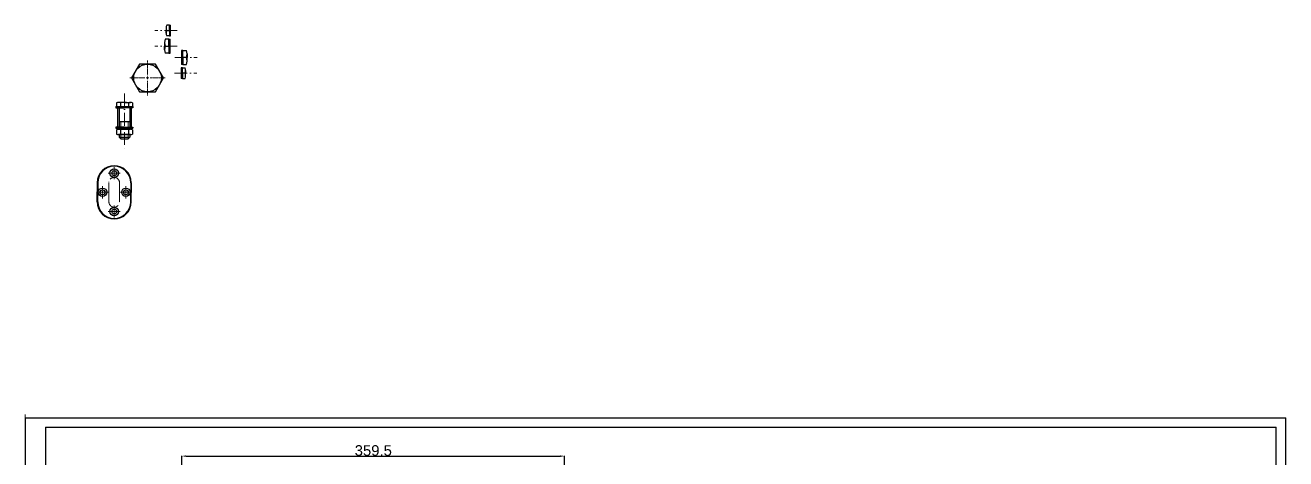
# Model space of a CAD drawing. Header units: millimetres. Extents: x -1 to 1843, y 0 to 1207.
# Drawn here: x -1 to 1183, y 800 to 1207 of the extents above; entities that cross this region are included whole.
import ezdxf

# ---------------------------------------------------------------- set-up
doc = ezdxf.new("R2010")
doc.units = ezdxf.units.MM
doc.linetypes.add('ACAD_ISO10W100', pattern=[18, 12, -3, 0, -3])
doc.linetypes.add('CENTER2', pattern=[1.125, 0.75, -0.125, 0.125, -0.125])
doc.layers.get('0').update_dxf_attribs({"lineweight": 30})
for name, color, linetype, lineweight in [('Axe', 7, 'ACAD_ISO10W100', 13), ('Hasuri', 7, 'Continuous', 13), ('Thick', 7, 'Continuous', 30), ('Thin', 7, 'Continuous', 13)]:
    doc.layers.add(name, color=color, linetype=linetype, lineweight=lineweight)
doc.styles.get("Standard").update_dxf_attribs({"font": 'isocp.shx'})
doc.dimstyles.get("Standard").update_dxf_attribs({"dimtxt": 1, "dimasz": 4, "dimexe": 0.18, "dimexo": 0.0625, "dimgap": 0.09, "dimtad": 1, "dimtoh": 1, "dimdec": 1, "dimzin": 0, "dimdsep": 46, "dimtxsty": 'Standard', "dimcen": 0.09, "dimadec": 0, "dimazin": 0, "dimtfac": 1, "dimtdec": 1, "dimtofl": 0, "dimtmove": 0, "dimatfit": 3, "dimfxl": 1, "dimtolj": 1, "dimtzin": 0, "dimarcsym": 1})

# ---------------------------------------------------------------- blocks, each defined once
blk = doc.blocks.new('*U17')
at = {"layer": 'Axe', "color": 0, "linetype": 'CENTER2', "transparency": 16777216}
for p, q in [((-5.75, 0), (-0.45, 0)), ((0, 0.45), (0, 5.75)), ((0.45, 0), (5.75, 0)), ((0, -5.75), (0, -0.45))]:
    blk.add_line(p, q, dxfattribs=at)
at = {"layer": 'Axe', "color": 0, "linetype": 'Continuous', "transparency": 16777216}
for p, q in [((-0.225, 0), (0.225, 0)), ((0, -0.225), (0, 0.225))]:
    blk.add_line(p, q, dxfattribs=at)
blk = doc.blocks.new('*U18')
at = {"layer": 'Axe', "color": 0, "linetype": 'CENTER2', "transparency": 16777216}
for p, q in [((-5.75, 0), (-0.45, 0)), ((0, 0.45), (0, 5.75)), ((0.45, 0), (5.75, 0)), ((0, -5.75), (0, -0.45))]:
    blk.add_line(p, q, dxfattribs=at)
at = {"layer": 'Axe', "color": 0, "linetype": 'Continuous', "transparency": 16777216}
for p, q in [((-0.225, 0), (0.225, 0)), ((0, -0.225), (0, 0.225))]:
    blk.add_line(p, q, dxfattribs=at)
blk = doc.blocks.new('*U19')
at = {"layer": 'Axe', "color": 0, "linetype": 'CENTER2', "transparency": 16777216}
for p, q in [((-5.75, 0), (-0.45, 0)), ((0, 0.45), (0, 5.75)), ((0.45, 0), (5.75, 0)), ((0, -5.75), (0, -0.45))]:
    blk.add_line(p, q, dxfattribs=at)
at = {"layer": 'Axe', "color": 0, "linetype": 'Continuous', "transparency": 16777216}
for p, q in [((-0.225, 0), (0.225, 0)), ((0, -0.225), (0, 0.225))]:
    blk.add_line(p, q, dxfattribs=at)
blk = doc.blocks.new('*U20')
at = {"layer": 'Axe', "color": 0, "linetype": 'CENTER2', "transparency": 16777216}
for p, q in [((-5.75, 0), (-0.45, 0)), ((0, 0.45), (0, 5.75)), ((0.45, 0), (5.75, 0)), ((0, -5.75), (0, -0.45))]:
    blk.add_line(p, q, dxfattribs=at)
at = {"layer": 'Axe', "color": 0, "linetype": 'Continuous', "transparency": 16777216}
for p, q in [((-0.225, 0), (0.225, 0)), ((0, -0.225), (0, 0.225))]:
    blk.add_line(p, q, dxfattribs=at)
blk = doc.blocks.new('*U33')
at = {"layer": 'Axe', "color": 0, "linetype": 'CENTER2', "transparency": 16777216}
for p, q in [((0, 2.6), (0, 16.5)), ((-16.5, 0), (-2.6, 0)), ((2.6, 0), (16.5, 0)), ((0, -16.5), (0, -2.6))]:
    blk.add_line(p, q, dxfattribs=at)
at = {"layer": 'Axe', "color": 0, "linetype": 'Continuous', "transparency": 16777216}
for p, q in [((-1.3, 0), (1.3, 0)), ((0, -1.3), (0, 1.3))]:
    blk.add_line(p, q, dxfattribs=at)
blk = doc.blocks.new('*D70')
at = {"layer": 'Defpoints', "color": 0, "transparency": 16777216}
for p in [(506.1, 802.3), (146.6, 630.9), (506.1, 630.9)]:
    blk.add_point(p, dxfattribs=at)
at = {"layer": 'Thin', "color": 0, "lineweight": -2, "transparency": 16777216}
for p, q in [((146.6, 630.9), (146.6, 802.5)), ((150.6, 802.3), (502.1, 802.3)), ((506.1, 630.9), (506.1, 802.5))]:
    blk.add_line(p, q, dxfattribs=at)
at = {"layer": 'Thin', "color": 0, "transparency": 16777216}
for points in [[(150.6, 803), (150.6, 801.6), (146.6, 802.3)], [(502.1, 803), (502.1, 801.6), (506.1, 802.3)]]:
    blk.add_solid(points, dxfattribs=at)
at = {"layer": 'Thin', "color": 0, "transparency": 16777216, "insert": (326.4, 807.5), "char_height": 10, "attachment_point": 5}
blk.add_mtext('\\A1;{\\fArial|b0|i0|c0|p34;359.5}', dxfattribs=at)

msp = doc.modelspace()

# ---------------------------------------------------------------- linework, layer by layer
at = {"lineweight": 30}
for p, q in [((-0.53, 838.39), (-0.53, 0.39)), ((18.47, 829.39), (18.47, 9.39)), ((1174.47, 9.39), (1174.47, 829.39)), ((1183.47, 0.39), (1183.47, 838.39))]:
    msp.add_line(p, q, dxfattribs=at)
at = {"linetype": 'ByBlock', "lineweight": 30, "ltscale": 15}
for p, q in [((-0.53, 838.39), (1183.47, 838.39)), ((18.47, 829.39), (1174.47, 829.39))]:
    msp.add_line(p, q, dxfattribs=at)
at = {"layer": 'Axe'}
for p, q in [((142.23, 1201.89), (121.26, 1201.89)), ((142.06, 1187.19), (121.09, 1187.19)), ((139.9, 1176.58), (160.87, 1176.58)), ((139.74, 1161.87), (160.7, 1161.87)), ((92.63, 1142.64), (92.63, 1089.46)), ((78.07, 1059), (78.07, 1050)), ((88.07, 1059), (88.07, 1050)), ((78.07, 1041), (78.07, 1050)), ((88.07, 1041), (88.07, 1050))]:
    msp.add_line(p, q, dxfattribs=at)
for centre, start, end in [((83.07, 1059), 0, 180), ((83.07, 1041), 180, 0)]:
    msp.add_arc(centre, 5, start, end, dxfattribs=at)
at = {"layer": 'Hasuri'}
msp.add_line((-0.53, 0.39), (-0.53, 841.39), dxfattribs=at)
at = {"layer": 'Thick'}
for p, q in [((131.88, 1204.39), (131.88, 1201.89)), ((131.88, 1199.39), (131.88, 1201.89)), ((134.88, 1206.89), (132.38, 1206.89)), ((132.38, 1201.89), (134.88, 1201.89)), ((132.38, 1201.89), (134.88, 1201.89)), ((134.88, 1196.89), (132.38, 1196.89)), ((134.88, 1201.89), (134.88, 1206.89)), ((134.88, 1206.89), (135.88, 1206.89)), ((134.88, 1201.89), (134.88, 1196.89)), ((134.88, 1196.89), (135.88, 1196.89)), ((135.88, 1196.89), (135.88, 1206.89)), ((130.38, 1190.53), (130.38, 1187.19)), ((130.38, 1183.86), (130.38, 1187.19)), ((134.38, 1193.87), (131.04, 1193.87)), ((131.04, 1187.19), (134.38, 1187.19)), ((131.04, 1187.19), (134.38, 1187.19)), ((134.38, 1187.19), (134.38, 1193.87)), ((134.38, 1193.87), (135.72, 1193.87)), ((134.38, 1187.19), (134.38, 1180.52)), ((135.72, 1180.52), (135.72, 1193.87)), ((134.38, 1180.52), (131.04, 1180.52)), ((134.38, 1180.52), (135.72, 1180.52)), ((147.58, 1183.25), (146.25, 1183.25)), ((146.25, 1183.25), (146.25, 1169.9)), ((147.58, 1176.58), (147.58, 1183.25)), ((147.58, 1183.25), (150.92, 1183.25)), ((147.58, 1176.58), (147.58, 1169.9)), ((150.92, 1176.58), (147.58, 1176.58)), ((150.92, 1176.58), (147.58, 1176.58)), ((151.58, 1179.91), (151.58, 1176.58)), ((151.58, 1173.24), (151.58, 1176.58)), ((147.08, 1166.87), (146.08, 1166.87)), ((146.08, 1166.87), (146.08, 1156.87)), ((147.58, 1169.9), (146.25, 1169.9)), ((147.08, 1161.87), (147.08, 1166.87)), ((147.08, 1166.87), (149.58, 1166.87)), ((147.08, 1161.87), (147.08, 1156.87)), ((149.58, 1161.87), (147.08, 1161.87)), ((149.58, 1161.87), (147.08, 1161.87)), ((147.58, 1169.9), (150.92, 1169.9)), ((150.08, 1164.37), (150.08, 1161.87)), ((150.08, 1159.37), (150.08, 1161.87)), ((147.08, 1156.87), (146.08, 1156.87)), ((147.08, 1156.87), (149.58, 1156.87)), ((84.63, 1130.47), (84.63, 1129.47)), ((84.63, 1130.47), (100.63, 1130.47)), ((84.63, 1129.47), (92.63, 1129.47)), ((85.13, 1133.94), (85.13, 1129.47)), ((86.13, 1129.47), (86.13, 1111.22)), ((92.63, 1134.47), (87, 1134.47)), ((87.63, 1129.47), (87.63, 1111.22)), ((88.88, 1133.94), (88.88, 1129.47)), ((92.63, 1134.47), (98.25, 1134.47)), ((100.63, 1129.47), (92.63, 1129.47)), ((96.38, 1133.94), (96.38, 1129.47)), ((97.63, 1129.47), (97.63, 1111.22)), ((99.13, 1129.47), (99.13, 1111.22)), ((100.13, 1133.94), (100.13, 1129.47)), ((100.63, 1130.47), (100.63, 1129.47)), ((87.63, 1116.55), (97.63, 1116.55)), ((92.63, 1111.22), (84.63, 1111.22)), ((84.63, 1111.22), (84.63, 1110.22)), ((84.63, 1110.22), (100.63, 1110.22)), ((85.13, 1108.69), (85.13, 1104.75)), ((85.63, 1111.22), (85.63, 1109.22)), ((85.63, 1109.22), (92.63, 1109.22)), ((92.63, 1109.22), (87, 1109.22)), ((87, 1104.22), (92.63, 1104.22)), ((92.63, 1104.22), (87, 1104.22)), ((87.63, 1104.22), (87.63, 1101.66)), ((87.63, 1101.66), (97.63, 1101.66)), ((87.63, 1101.66), (89.13, 1100.07)), ((88.88, 1108.69), (88.88, 1104.75)), ((90.55, 1111.22), (92.52, 1109.22)), ((92.63, 1111.22), (100.63, 1111.22)), ((99.63, 1109.22), (92.63, 1109.22)), ((92.63, 1109.22), (98.25, 1109.22)), ((92.63, 1104.22), (98.25, 1104.22)), ((98.25, 1104.22), (92.63, 1104.22)), ((93.43, 1111.22), (95.39, 1109.22)), ((96.13, 1100.07), (97.63, 1101.66)), ((96.38, 1108.69), (96.38, 1104.75)), ((97.63, 1104.22), (97.63, 1101.66)), ((99.63, 1111.22), (99.63, 1109.22)), ((100.13, 1108.69), (100.13, 1104.75)), ((100.63, 1111.22), (100.63, 1110.22)), ((89.13, 1100.07), (96.13, 1100.07)), ((83.07, 1075), (83.07, 1075)), ((67.07, 1059), (67.07, 1050)), ((67.57, 1059), (67.57, 1050)), ((98.57, 1059), (98.57, 1050)), ((99.07, 1059), (99.07, 1050)), ((67.07, 1041), (67.07, 1050)), ((67.57, 1041), (67.57, 1050)), ((98.57, 1041), (98.57, 1050)), ((99.07, 1041), (99.07, 1050)), ((83.07, 1025), (83.07, 1025))]:
    msp.add_line(p, q, dxfattribs=at)
msp.add_lwpolyline([(106.84, 1170.4), (99.34, 1157.4), (106.84, 1144.4), (121.85, 1144.4), (129.36, 1157.4), (121.85, 1170.4)], close=True, dxfattribs=at)
for centre, radius in [((114.35, 1157.4), 13), ((83.07, 1068), 4), ((83.07, 1068), 2.25), ((72.07, 1050), 4), ((94.07, 1050), 4), ((72.07, 1050), 2.25), ((94.07, 1050), 2.25), ((83.07, 1032), 4), ((83.07, 1032), 2.25)]:
    msp.add_circle(centre, radius, dxfattribs=at)
for centre, radius, start, end in [((138.38, 1204.39), 6.5, 157.38014, 202.61986), ((138.38, 1199.39), 6.5, 157.38014, 202.61986), ((139.05, 1190.53), 8.68, 157.38014, 202.61986), ((139.05, 1183.86), 8.68, 157.38014, 202.61986), ((142.91, 1179.91), 8.68, 337.38014, 22.61986), ((142.91, 1173.24), 8.68, 337.38014, 22.61986), ((143.58, 1164.37), 6.5, 337.38014, 22.61986), ((143.58, 1159.37), 6.5, 337.38014, 22.61986), ((87, 1130.87), 3.59, 58.55612, 121.44388), ((92.63, 1120.88), 13.59, 73.97646, 106.02354), ((98.25, 1130.87), 3.59, 58.55612, 121.44388), ((87, 1105.62), 3.59, 58.55612, 121.44388), ((87, 1107.81), 3.59, 238.55612, 301.44388), ((92.63, 1095.63), 13.59, 73.97646, 106.02354), ((92.63, 1117.8), 13.59, 253.97646, 286.02354), ((98.25, 1105.62), 3.59, 58.55612, 121.44388), ((98.25, 1107.81), 3.59, 238.55612, 301.44388), ((83.07, 1059), 16, 90, 180), ((83.07, 1059), 15.5, 90, 180), ((83.07, 1059), 16, 0, 90), ((83.07, 1059), 15.5, 0, 90), ((83.07, 1041), 16, 180, 270), ((83.07, 1041), 15.5, 180, 270), ((83.07, 1041), 16, 270, 0), ((83.07, 1041), 15.5, 270, 0)]:
    msp.add_arc(centre, radius, start, end, dxfattribs=at)
at = {"layer": 'Thin'}
for p, q in [((89.13, 1116.55), (89.13, 1111.22)), ((96.13, 1116.55), (96.13, 1111.22)), ((89.13, 1104.22), (89.13, 1100.07)), ((96.13, 1104.22), (96.13, 1100.07))]:
    msp.add_line(p, q, dxfattribs=at)

# ---------------------------------------------------------------- block references
at = {"layer": 'Axe', "linetype": 'CENTER2'}
for name, p in [('*U33', (114.35, 1157.4)), ('*U17', (83.07, 1068)), ('*U19', (72.07, 1050)), ('*U20', (94.07, 1050)), ('*U18', (83.07, 1032))]:
    msp.add_blockref(name, p, dxfattribs=at)

# ---------------------------------------------------------------- dimensions: what is measured, and where the dimension line sits
at = {"layer": 'Thin'}
dim = msp.add_linear_dim(base=(506.08, 802.29), p1=(146.62, 630.86), p2=(506.08, 630.86), text='{\\fArial|b0|i0|c0|p34;<>}', dimstyle='Standard', override={"dimtxt": 10}, dxfattribs=at)
dim.commit()
dim.dimension.update_dxf_attribs({"geometry": '*D70', "text_midpoint": (326.35, 807.49)})

doc.saveas('drawing.dxf')
